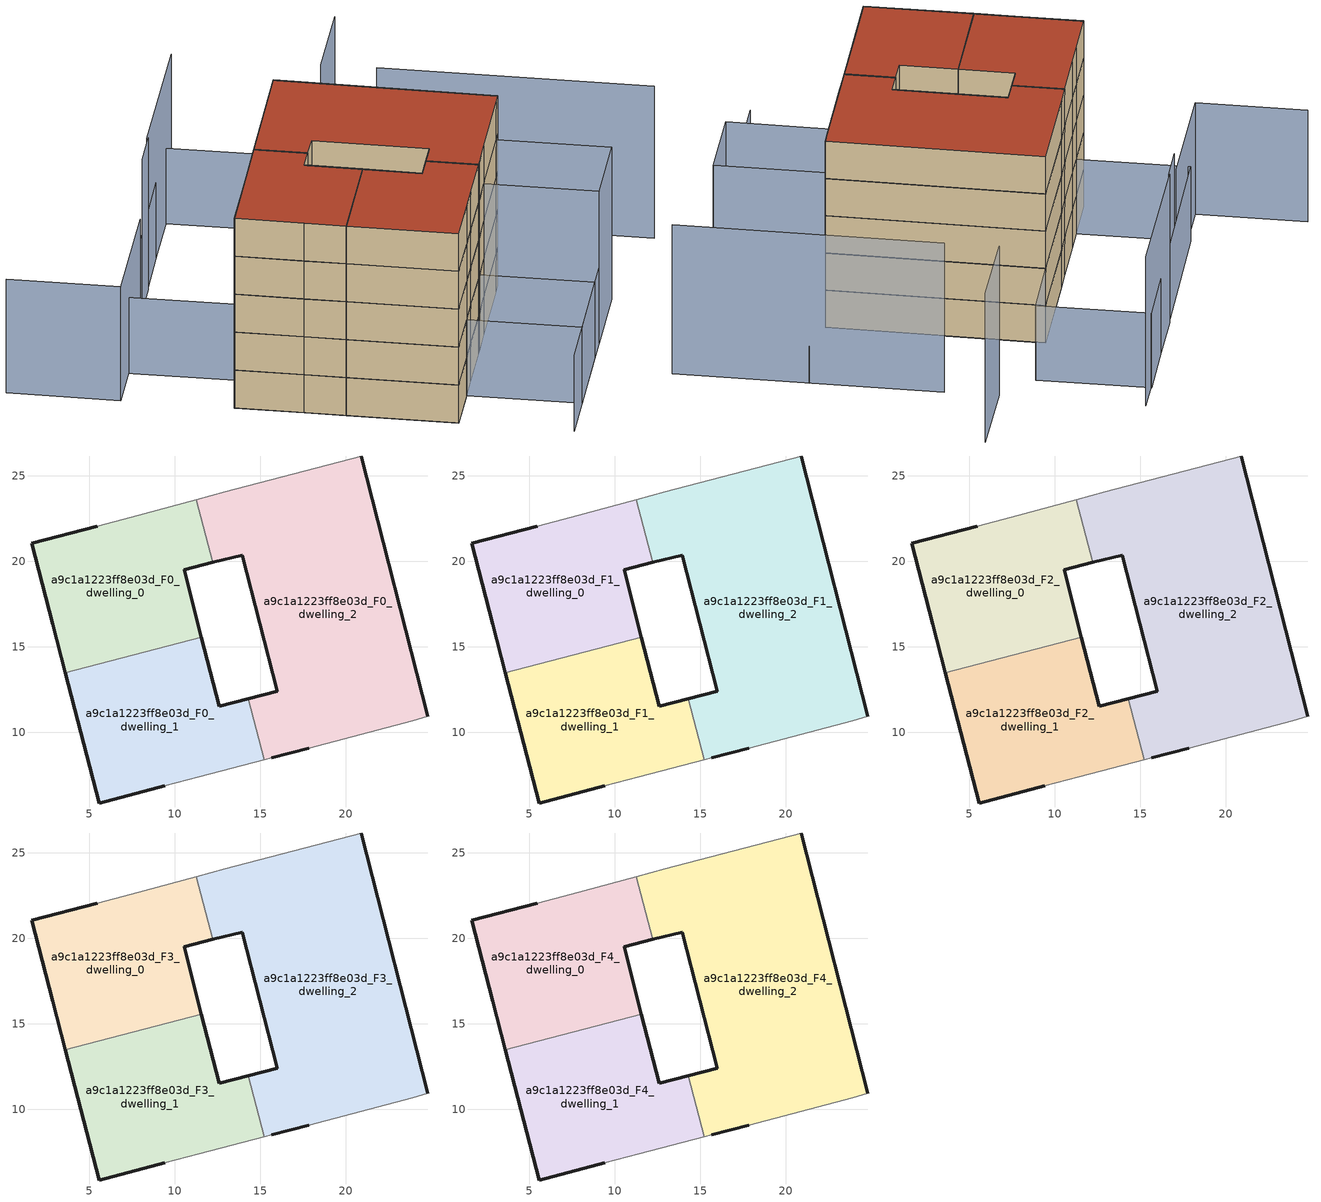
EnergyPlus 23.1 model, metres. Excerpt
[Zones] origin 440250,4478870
a9c1a1223ff8e03d_F0_dwelling_0
 floor ground (EU_floor_Construction): 11.55,15.56 10.54,19.51 12.22,19.93 11.26,23.59 7.46,22.58 5.46,22.05 1.63,21.04 2.86,16.33 3.61,13.48 z0
 wall outside (EU_wall_Construction): 12.22,19.93 10.54,19.51 11.55,15.56 / 3.61,13.48 2.86,16.33 1.63,21.04 5.46,22.05 z0:3
 wall adiabatic (EU_wall_Construction): 5.46,22.05 7.46,22.58 11.26,23.59 z0:3
 wall to a9c1a1223ff8e03d_F0_dwelling_1 (EU_wall_Construction): 11.55,15.56 3.61,13.48 z0:3
 wall to a9c1a1223ff8e03d_F0_dwelling_2 (EU_wall_Construction): 11.26,23.59 12.22,19.93 z0:3
a9c1a1223ff8e03d_F0_dwelling_1
 floor ground (EU_floor_Construction): 15.23,8.4 14.3,11.96 12.59,11.53 11.55,15.56 3.61,13.48 5.6,5.88 9.41,6.89 11.43,7.41 z0
 wall outside (EU_wall_Construction): 9.41,6.89 5.6,5.88 3.61,13.48 / 11.55,15.56 12.59,11.53 14.3,11.96 z0:3
 wall adiabatic (EU_wall_Construction): 15.23,8.4 11.43,7.41 9.41,6.89 z0:3
 wall to a9c1a1223ff8e03d_F0_dwelling_2 (EU_wall_Construction): 14.3,11.96 15.23,8.4 z0:3
a9c1a1223ff8e03d_F0_dwelling_2
 floor ground (EU_floor_Construction): 23.91,10.67 24.79,10.93 20.91,26.14 12.96,24.04 11.26,23.59 12.22,19.93 13.93,20.36 15.98,12.4 14.3,11.96 15.23,8.4 15.67,8.51 17.84,9.08 z0
 wall outside (EU_wall_Construction): 17.84,9.08 15.67,8.51 / 14.3,11.96 15.98,12.4 13.93,20.36 12.22,19.93 / 20.91,26.14 24.79,10.93 z0:3
 wall adiabatic (EU_wall_Construction): 24.79,10.93 23.91,10.67 17.84,9.08 / 15.67,8.51 15.23,8.4 / 11.26,23.59 12.96,24.04 20.91,26.14 z0:3
a9c1a1223ff8e03d_F1_dwelling_0
 floor to a9c1a1223ff8e03d_F0_dwelling_0 (EU_floor_Construction): 11.55,15.56 10.54,19.51 12.22,19.93 11.26,23.59 7.46,22.58 5.46,22.05 1.63,21.04 2.86,16.33 3.61,13.48 z3
 wall outside (EU_wall_Construction): 12.22,19.93 10.54,19.51 11.55,15.56 / 3.61,13.48 2.86,16.33 1.63,21.04 5.46,22.05 z3:6
 wall adiabatic (EU_wall_Construction): 5.46,22.05 7.46,22.58 11.26,23.59 z3:6
 wall to a9c1a1223ff8e03d_F1_dwelling_1 (EU_wall_Construction): 11.55,15.56 3.61,13.48 z3:6
 wall to a9c1a1223ff8e03d_F1_dwelling_2 (EU_wall_Construction): 11.26,23.59 12.22,19.93 z3:6
a9c1a1223ff8e03d_F1_dwelling_1
 floor to a9c1a1223ff8e03d_F0_dwelling_1 (EU_floor_Construction): 15.23,8.4 14.3,11.96 12.59,11.53 11.55,15.56 3.61,13.48 5.6,5.88 9.41,6.89 11.43,7.41 z3
 wall outside (EU_wall_Construction): 9.41,6.89 5.6,5.88 3.61,13.48 / 11.55,15.56 12.59,11.53 14.3,11.96 z3:6
 wall adiabatic (EU_wall_Construction): 15.23,8.4 11.43,7.41 9.41,6.89 z3:6
 wall to a9c1a1223ff8e03d_F1_dwelling_2 (EU_wall_Construction): 14.3,11.96 15.23,8.4 z3:6
a9c1a1223ff8e03d_F1_dwelling_2
 floor to a9c1a1223ff8e03d_F0_dwelling_2 (EU_floor_Construction): 23.91,10.67 24.79,10.93 20.9,26.14 12.96,24.04 11.26,23.59 12.22,19.93 13.93,20.36 15.98,12.4 14.3,11.96 15.23,8.4 15.67,8.51 17.83,9.08 z3
 wall outside (EU_wall_Construction): 17.84,9.08 15.67,8.51 / 14.3,11.96 15.98,12.4 13.93,20.36 12.22,19.93 / 20.91,26.14 24.79,10.93 z3:6
 wall adiabatic (EU_wall_Construction): 24.79,10.93 23.91,10.67 17.84,9.08 / 15.67,8.51 15.23,8.4 / 11.26,23.59 12.96,24.04 20.91,26.14 z3:6
a9c1a1223ff8e03d_F2_dwelling_0
 floor to a9c1a1223ff8e03d_F1_dwelling_0 (EU_floor_Construction): 11.55,15.56 10.54,19.51 12.22,19.93 11.26,23.59 7.46,22.58 5.46,22.05 1.63,21.04 2.86,16.33 3.61,13.48 z6
 wall outside (EU_wall_Construction): 12.22,19.93 10.54,19.51 11.55,15.56 / 3.61,13.48 2.86,16.33 1.63,21.04 5.46,22.05 z6:9
 wall adiabatic (EU_wall_Construction): 5.46,22.05 7.46,22.58 11.26,23.59 z6:9
 wall to a9c1a1223ff8e03d_F2_dwelling_1 (EU_wall_Construction): 11.55,15.56 3.61,13.48 z6:9
 wall to a9c1a1223ff8e03d_F2_dwelling_2 (EU_wall_Construction): 11.26,23.59 12.22,19.93 z6:9
a9c1a1223ff8e03d_F2_dwelling_1
 floor to a9c1a1223ff8e03d_F1_dwelling_1 (EU_floor_Construction): 15.23,8.4 14.3,11.96 12.59,11.53 11.55,15.56 3.61,13.48 5.6,5.88 9.41,6.89 11.43,7.41 z6
 wall outside (EU_wall_Construction): 9.41,6.89 5.6,5.88 3.61,13.48 / 11.55,15.56 12.59,11.53 14.3,11.96 z6:9
 wall adiabatic (EU_wall_Construction): 15.23,8.4 11.43,7.41 9.41,6.89 z6:9
 wall to a9c1a1223ff8e03d_F2_dwelling_2 (EU_wall_Construction): 14.3,11.96 15.23,8.4 z6:9
a9c1a1223ff8e03d_F2_dwelling_2
 floor to a9c1a1223ff8e03d_F1_dwelling_2 (EU_floor_Construction): 23.91,10.67 24.79,10.93 20.9,26.14 12.96,24.04 11.26,23.59 12.22,19.93 13.93,20.36 15.98,12.4 14.3,11.96 15.23,8.4 15.67,8.51 17.83,9.08 z6
 wall outside (EU_wall_Construction): 17.84,9.08 15.67,8.51 / 14.3,11.96 15.98,12.4 13.93,20.36 12.22,19.93 / 20.91,26.14 24.79,10.93 z6:9
 wall adiabatic (EU_wall_Construction): 24.79,10.93 23.91,10.67 17.84,9.08 / 15.67,8.51 15.23,8.4 / 11.26,23.59 12.96,24.04 20.91,26.14 z6:9
a9c1a1223ff8e03d_F3_dwelling_0
 floor to a9c1a1223ff8e03d_F2_dwelling_0 (EU_floor_Construction): 11.55,15.56 10.54,19.51 12.22,19.93 11.26,23.59 7.46,22.58 5.46,22.05 1.63,21.04 2.86,16.33 3.61,13.48 z9
 wall outside (EU_wall_Construction): 12.22,19.93 10.54,19.51 11.55,15.56 / 3.61,13.48 2.86,16.33 1.63,21.04 5.46,22.05 z9:12
 wall adiabatic (EU_wall_Construction): 5.46,22.05 7.46,22.58 11.26,23.59 z9:12
 wall to a9c1a1223ff8e03d_F3_dwelling_1 (EU_wall_Construction): 11.55,15.56 3.61,13.48 z9:12
 wall to a9c1a1223ff8e03d_F3_dwelling_2 (EU_wall_Construction): 11.26,23.59 12.22,19.93 z9:12
a9c1a1223ff8e03d_F3_dwelling_1
 floor to a9c1a1223ff8e03d_F2_dwelling_1 (EU_floor_Construction): 15.23,8.4 14.3,11.96 12.59,11.53 11.55,15.56 3.61,13.48 5.6,5.88 9.41,6.89 11.43,7.41 z9
 wall outside (EU_wall_Construction): 9.41,6.89 5.6,5.88 3.61,13.48 / 11.55,15.56 12.59,11.53 14.3,11.96 z9:12
 wall adiabatic (EU_wall_Construction): 15.23,8.4 11.43,7.41 9.41,6.89 z9:12
 wall to a9c1a1223ff8e03d_F3_dwelling_2 (EU_wall_Construction): 14.3,11.96 15.23,8.4 z9:12
a9c1a1223ff8e03d_F3_dwelling_2
 floor to a9c1a1223ff8e03d_F2_dwelling_2 (EU_floor_Construction): 23.91,10.67 24.79,10.93 20.9,26.14 12.96,24.04 11.26,23.59 12.22,19.93 13.93,20.36 15.98,12.4 14.3,11.96 15.23,8.4 15.67,8.51 17.83,9.08 z9
 wall outside (EU_wall_Construction): 17.84,9.08 15.67,8.51 / 14.3,11.96 15.98,12.4 13.93,20.36 12.22,19.93 / 20.91,26.14 24.79,10.93 z9:12
 wall adiabatic (EU_wall_Construction): 24.79,10.93 23.91,10.67 17.84,9.08 / 15.67,8.51 15.23,8.4 / 11.26,23.59 12.96,24.04 20.91,26.14 z9:12
a9c1a1223ff8e03d_F4_dwelling_0
 floor to a9c1a1223ff8e03d_F3_dwelling_0 (EU_floor_Construction): 11.55,15.56 10.54,19.51 12.22,19.93 11.26,23.59 7.46,22.58 5.46,22.05 1.63,21.04 2.86,16.33 3.61,13.48 z12
 wall outside (EU_wall_Construction): 12.22,19.93 10.54,19.51 11.55,15.56 / 3.61,13.48 2.86,16.33 1.63,21.04 5.46,22.05 z12:15
 wall adiabatic (EU_wall_Construction): 5.46,22.05 7.46,22.58 11.26,23.59 z12:15
 wall to a9c1a1223ff8e03d_F4_dwelling_1 (EU_wall_Construction): 11.55,15.56 3.61,13.48 z12:15
 wall to a9c1a1223ff8e03d_F4_dwelling_2 (EU_wall_Construction): 11.26,23.59 12.22,19.93 z12:15
 roof outside (EU_roof_Construction): 11.26,23.59 12.22,19.93 10.54,19.51 11.55,15.56 3.61,13.48 2.86,16.33 1.63,21.04 5.46,22.05 7.46,22.58 z15
a9c1a1223ff8e03d_F4_dwelling_1
 floor to a9c1a1223ff8e03d_F3_dwelling_1 (EU_floor_Construction): 15.23,8.4 14.3,11.96 12.59,11.53 11.55,15.56 3.61,13.48 5.6,5.88 9.41,6.89 11.43,7.41 z12
 wall outside (EU_wall_Construction): 9.41,6.89 5.6,5.88 3.61,13.48 / 11.55,15.56 12.59,11.53 14.3,11.96 z12:15
 wall adiabatic (EU_wall_Construction): 15.23,8.4 11.43,7.41 9.41,6.89 z12:15
 wall to a9c1a1223ff8e03d_F4_dwelling_2 (EU_wall_Construction): 14.3,11.96 15.23,8.4 z12:15
 roof outside (EU_roof_Construction): 11.55,15.56 12.59,11.53 14.3,11.96 15.23,8.4 11.43,7.41 9.41,6.89 5.6,5.88 3.61,13.48 z15
a9c1a1223ff8e03d_F4_dwelling_2
 floor to a9c1a1223ff8e03d_F3_dwelling_2 (EU_floor_Construction): 23.91,10.67 24.79,10.93 20.9,26.14 12.96,24.04 11.26,23.59 12.22,19.93 13.93,20.36 15.98,12.4 14.3,11.96 15.23,8.4 15.67,8.51 17.83,9.08 z12
 wall outside (EU_wall_Construction): 17.84,9.08 15.67,8.51 / 14.3,11.96 15.98,12.4 13.93,20.36 12.22,19.93 / 20.91,26.14 24.79,10.93 z12:15
 wall adiabatic (EU_wall_Construction): 24.79,10.93 23.91,10.67 17.84,9.08 / 15.67,8.51 15.23,8.4 / 11.26,23.59 12.96,24.04 20.91,26.14 z12:15
 roof outside (EU_roof_Construction): 20.91,26.14 24.79,10.93 23.91,10.67 17.84,9.08 15.67,8.51 15.23,8.4 14.3,11.96 15.98,12.4 13.93,20.36 12.22,19.93 11.26,23.59 12.96,24.04 z15
shading: 7.62,-1.91 26.02,2.92 / 15.66,8.55 17.74,0.74 / 17.74,0.74 11.5,-0.93 / 11.5,-0.93 9.41,6.89 / 9.41,6.89 15.66,8.55 / 26.19,27.57 5.48,21.96 / 5.48,21.96 3.33,29.91 / 3.33,29.91 24.03,35.52 / 24.03,35.52 26.19,27.57 z0:6; 23.9,10.7 32.66,12.98 z0:3; 35.12,3.53 30.23,22.25 / 14.93,33.03 11.99,32.24 / 35.82,27.7 29.14,25.99 / 26.59,36.12 14.86,33.09 / 19.88,1.29 17.83,9.09 / 17.83,9.09 23.94,10.69 / 23.94,10.69 25.99,2.89 / 25.99,2.89 19.88,1.29 z0:12; 9.04,31.17 -0.4,28.7 / -0.4,28.7 -2.42,36.45 z0:9
[Building]
EU S2 Campaign: North Axis=0; Terrain=City; Solar Distribution=FullExterior
[Site:Location]
Madrid: Latitude=40.5; Longitude=-3.5; Time Zone=1; Elevation=609
[SizingPeriod:WeatherFileDays]
AnnualSizingPeriod: Begin Month=1; Begin Day of Month=1; End Month=12; End Day of Month=31; Day of Week for Start Day=Monday; Use Weather File Daylight Saving Period=No; Use Weather File Rain and Snow Indicators=No
[MATERIAL]
EU_InternalMass_Material: Roughness=MediumRough; Thickness=0.1; Conductivity=1; Density=1800; Specific Heat=900; Thermal Absorptance=0.9; Solar Absorptance=0.7; Visible Absorptance=0.7
[MATERIAL:NOMASS] Roughness=MediumRough; Thermal Absorptance=0.9; Solar Absorptance=0.7; Visible Absorptance=0.7
Name | Thermal Resistance
EU_wall_NoMass | 0.459673
EU_roof_NoMass | 0.495815
EU_floor_NoMass | 0.788942
[CONSTRUCTION]
EU_wall_Construction: EU_wall_NoMass
EU_roof_Construction: EU_roof_NoMass
EU_floor_Construction: EU_floor_NoMass
EU_InternalMass_Construction: EU_InternalMass_Material
[ZONE] Type=1; Multiplier=1; Ceiling Height=autocalculate; Floor Area=autocalculate; Part of Total Floor Area=Yes
Name | Volume
a9c1a1223ff8e03d_F0_dwelling_0; a9c1a1223ff8e03d_F1_dwelling_0; a9c1a1223ff8e03d_F2_dwelling_0; a9c1a1223ff8e03d_F3_dwelling_0; a9c1a1223ff8e03d_F4_dwelling_0 | 212.698
a9c1a1223ff8e03d_F0_dwelling_1 | 212.712
a9c1a1223ff8e03d_F1_dwelling_1; a9c1a1223ff8e03d_F2_dwelling_1; a9c1a1223ff8e03d_F3_dwelling_1; a9c1a1223ff8e03d_F4_dwelling_1 | 212.713
a9c1a1223ff8e03d_F0_dwelling_2; a9c1a1223ff8e03d_F1_dwelling_2; a9c1a1223ff8e03d_F2_dwelling_2; a9c1a1223ff8e03d_F3_dwelling_2; a9c1a1223ff8e03d_F4_dwelling_2 | 424.945
[INTERNALMASS] Construction=EU_InternalMass_Construction
Name | Zone or ZoneList | Surface Area
a9c1a1223ff8e03d_F0_dwelling_0_EU_InternalMass | a9c1a1223ff8e03d_F0_dwelling_0 | 70.8994
a9c1a1223ff8e03d_F0_dwelling_1_EU_InternalMass | a9c1a1223ff8e03d_F0_dwelling_1 | 70.9039
a9c1a1223ff8e03d_F0_dwelling_2_EU_InternalMass | a9c1a1223ff8e03d_F0_dwelling_2 | 141.648
a9c1a1223ff8e03d_F1_dwelling_0_EU_InternalMass | a9c1a1223ff8e03d_F1_dwelling_0 | 70.8994
a9c1a1223ff8e03d_F1_dwelling_1_EU_InternalMass | a9c1a1223ff8e03d_F1_dwelling_1 | 70.9039
a9c1a1223ff8e03d_F1_dwelling_2_EU_InternalMass | a9c1a1223ff8e03d_F1_dwelling_2 | 141.648
a9c1a1223ff8e03d_F2_dwelling_0_EU_InternalMass | a9c1a1223ff8e03d_F2_dwelling_0 | 70.8994
a9c1a1223ff8e03d_F2_dwelling_1_EU_InternalMass | a9c1a1223ff8e03d_F2_dwelling_1 | 70.9039
a9c1a1223ff8e03d_F2_dwelling_2_EU_InternalMass | a9c1a1223ff8e03d_F2_dwelling_2 | 141.648
a9c1a1223ff8e03d_F3_dwelling_0_EU_InternalMass | a9c1a1223ff8e03d_F3_dwelling_0 | 70.8994
a9c1a1223ff8e03d_F3_dwelling_1_EU_InternalMass | a9c1a1223ff8e03d_F3_dwelling_1 | 70.9039
a9c1a1223ff8e03d_F3_dwelling_2_EU_InternalMass | a9c1a1223ff8e03d_F3_dwelling_2 | 141.648
a9c1a1223ff8e03d_F4_dwelling_0_EU_InternalMass | a9c1a1223ff8e03d_F4_dwelling_0 | 70.8994
a9c1a1223ff8e03d_F4_dwelling_1_EU_InternalMass | a9c1a1223ff8e03d_F4_dwelling_1 | 70.9039
a9c1a1223ff8e03d_F4_dwelling_2_EU_InternalMass | a9c1a1223ff8e03d_F4_dwelling_2 | 141.648
[OTHEREQUIPMENT] Fuel Type=Electricity; Design Level Calculation Method=Watts/Area; Power per Zone Floor Area=1; Fraction Latent=0; Fraction Radiant=0; Fraction Lost=0; Carbon Dioxide Generation Rate=0; EndUse Subcategory=EU_Step8_InternalGains
Name | Zone or ZoneList or Space or SpaceList | Schedule
EU_Step8_InternalGain_a9c1a1223ff8e03d_F0_dwelling_0_f000 | a9c1a1223ff8e03d_F0_dwelling_0 | EU_Step8_GainSchedule_a9c1a1223ff8e03d_F0_dwelling_0_f000
EU_Step8_InternalGain_a9c1a1223ff8e03d_F0_dwelling_1_f000 | a9c1a1223ff8e03d_F0_dwelling_1 | EU_Step8_GainSchedule_a9c1a1223ff8e03d_F0_dwelling_1_f000
EU_Step8_InternalGain_a9c1a1223ff8e03d_F0_dwelling_2_f000 | a9c1a1223ff8e03d_F0_dwelling_2 | EU_Step8_GainSchedule_a9c1a1223ff8e03d_F0_dwelling_2_f000
EU_Step8_InternalGain_a9c1a1223ff8e03d_F1_dwelling_0_f000 | a9c1a1223ff8e03d_F1_dwelling_0 | EU_Step8_GainSchedule_a9c1a1223ff8e03d_F1_dwelling_0_f000
EU_Step8_InternalGain_a9c1a1223ff8e03d_F1_dwelling_1_f000 | a9c1a1223ff8e03d_F1_dwelling_1 | EU_Step8_GainSchedule_a9c1a1223ff8e03d_F1_dwelling_1_f000
EU_Step8_InternalGain_a9c1a1223ff8e03d_F1_dwelling_2_f000 | a9c1a1223ff8e03d_F1_dwelling_2 | EU_Step8_GainSchedule_a9c1a1223ff8e03d_F1_dwelling_2_f000
EU_Step8_InternalGain_a9c1a1223ff8e03d_F2_dwelling_0_f000 | a9c1a1223ff8e03d_F2_dwelling_0 | EU_Step8_GainSchedule_a9c1a1223ff8e03d_F2_dwelling_0_f000
EU_Step8_InternalGain_a9c1a1223ff8e03d_F2_dwelling_1_f000 | a9c1a1223ff8e03d_F2_dwelling_1 | EU_Step8_GainSchedule_a9c1a1223ff8e03d_F2_dwelling_1_f000
EU_Step8_InternalGain_a9c1a1223ff8e03d_F2_dwelling_2_f000 | a9c1a1223ff8e03d_F2_dwelling_2 | EU_Step8_GainSchedule_a9c1a1223ff8e03d_F2_dwelling_2_f000
EU_Step8_InternalGain_a9c1a1223ff8e03d_F3_dwelling_0_f000 | a9c1a1223ff8e03d_F3_dwelling_0 | EU_Step8_GainSchedule_a9c1a1223ff8e03d_F3_dwelling_0_f000
EU_Step8_InternalGain_a9c1a1223ff8e03d_F3_dwelling_1_f000 | a9c1a1223ff8e03d_F3_dwelling_1 | EU_Step8_GainSchedule_a9c1a1223ff8e03d_F3_dwelling_1_f000
EU_Step8_InternalGain_a9c1a1223ff8e03d_F3_dwelling_2_f000 | a9c1a1223ff8e03d_F3_dwelling_2 | EU_Step8_GainSchedule_a9c1a1223ff8e03d_F3_dwelling_2_f000
EU_Step8_InternalGain_a9c1a1223ff8e03d_F4_dwelling_0_f000 | a9c1a1223ff8e03d_F4_dwelling_0 | EU_Step8_GainSchedule_a9c1a1223ff8e03d_F4_dwelling_0_f000
EU_Step8_InternalGain_a9c1a1223ff8e03d_F4_dwelling_1_f000 | a9c1a1223ff8e03d_F4_dwelling_1 | EU_Step8_GainSchedule_a9c1a1223ff8e03d_F4_dwelling_1_f000
EU_Step8_InternalGain_a9c1a1223ff8e03d_F4_dwelling_2_f000 | a9c1a1223ff8e03d_F4_dwelling_2 | EU_Step8_GainSchedule_a9c1a1223ff8e03d_F4_dwelling_2_f000
[ZONEVENTILATION:DESIGNFLOWRATE] Schedule=EU_AlwaysOn; Design Flow Rate Calculation Method=AirChanges/Hour; Air Changes per Hour=0.719161; Ventilation Type=Natural; Fan Pressure Rise=0; Fan Total Efficiency=1; Constant Term Coefficient=1; Temperature Term Coefficient=0; Velocity Term Coefficient=0; Velocity Squared Term Coefficient=0; Minimum Indoor Temperature=-100; Maximum Indoor Temperature=100; Delta Temperature=-100; Minimum Outdoor Temperature=-100; Maximum Outdoor Temperature=100; Maximum Wind Speed=40
Name | Zone or ZoneList or Space or SpaceList
EU_ConstantAir_a9c1a1223ff8e03d_F0_dwelling_0 | a9c1a1223ff8e03d_F0_dwelling_0
EU_ConstantAir_a9c1a1223ff8e03d_F0_dwelling_1 | a9c1a1223ff8e03d_F0_dwelling_1
EU_ConstantAir_a9c1a1223ff8e03d_F0_dwelling_2 | a9c1a1223ff8e03d_F0_dwelling_2
EU_ConstantAir_a9c1a1223ff8e03d_F1_dwelling_0 | a9c1a1223ff8e03d_F1_dwelling_0
EU_ConstantAir_a9c1a1223ff8e03d_F1_dwelling_1 | a9c1a1223ff8e03d_F1_dwelling_1
EU_ConstantAir_a9c1a1223ff8e03d_F1_dwelling_2 | a9c1a1223ff8e03d_F1_dwelling_2
EU_ConstantAir_a9c1a1223ff8e03d_F2_dwelling_0 | a9c1a1223ff8e03d_F2_dwelling_0
EU_ConstantAir_a9c1a1223ff8e03d_F2_dwelling_1 | a9c1a1223ff8e03d_F2_dwelling_1
EU_ConstantAir_a9c1a1223ff8e03d_F2_dwelling_2 | a9c1a1223ff8e03d_F2_dwelling_2
EU_ConstantAir_a9c1a1223ff8e03d_F3_dwelling_0 | a9c1a1223ff8e03d_F3_dwelling_0
EU_ConstantAir_a9c1a1223ff8e03d_F3_dwelling_1 | a9c1a1223ff8e03d_F3_dwelling_1
EU_ConstantAir_a9c1a1223ff8e03d_F3_dwelling_2 | a9c1a1223ff8e03d_F3_dwelling_2
EU_ConstantAir_a9c1a1223ff8e03d_F4_dwelling_0 | a9c1a1223ff8e03d_F4_dwelling_0
EU_ConstantAir_a9c1a1223ff8e03d_F4_dwelling_1 | a9c1a1223ff8e03d_F4_dwelling_1
EU_ConstantAir_a9c1a1223ff8e03d_F4_dwelling_2 | a9c1a1223ff8e03d_F4_dwelling_2
[HVACTEMPLATE:THERMOSTAT] Constant Heating Setpoint=20; Constant Cooling Setpoint=50
EU_HeatOnly_a9c1a1223ff8e03d_F0_dwelling_0; EU_HeatOnly_a9c1a1223ff8e03d_F0_dwelling_1; EU_HeatOnly_a9c1a1223ff8e03d_F0_dwelling_2; EU_HeatOnly_a9c1a1223ff8e03d_F1_dwelling_0; EU_HeatOnly_a9c1a1223ff8e03d_F1_dwelling_1; EU_HeatOnly_a9c1a1223ff8e03d_F1_dwelling_2; EU_HeatOnly_a9c1a1223ff8e03d_F2_dwelling_0; EU_HeatOnly_a9c1a1223ff8e03d_F2_dwelling_1; EU_HeatOnly_a9c1a1223ff8e03d_F2_dwelling_2; EU_HeatOnly_a9c1a1223ff8e03d_F3_dwelling_0; EU_HeatOnly_a9c1a1223ff8e03d_F3_dwelling_1; EU_HeatOnly_a9c1a1223ff8e03d_F3_dwelling_2; EU_HeatOnly_a9c1a1223ff8e03d_F4_dwelling_0; EU_HeatOnly_a9c1a1223ff8e03d_F4_dwelling_1; EU_HeatOnly_a9c1a1223ff8e03d_F4_dwelling_2
[HVACTEMPLATE:ZONE:IDEALLOADSAIRSYSTEM] System Availability Schedule=EU_AlwaysOn; Maximum Heating Supply Air Temperature=50; Minimum Cooling Supply Air Temperature=13; Maximum Heating Supply Air Humidity Ratio=0.0156; Minimum Cooling Supply Air Humidity Ratio=0.0077; Heating Limit=NoLimit; Cooling Limit=NoLimit; Heating Availability Schedule=EU_AlwaysOn; Cooling Availability Schedule=EU_CoolingOff; Dehumidification Control Type=ConstantSensibleHeatRatio; Cooling Sensible Heat Ratio=0.7; Dehumidification Setpoint=60; Humidification Control Type=None; Humidification Setpoint=30; Outdoor Air Method=None; Outdoor Air Flow Rate per Person=0.00944; Outdoor Air Flow Rate per Zone Floor Area=0; Outdoor Air Flow Rate per Zone=0; Demand Controlled Ventilation Type=None; Outdoor Air Economizer Type=NoEconomizer; Heat Recovery Type=None; Sensible Heat Recovery Effectiveness=0.7; Latent Heat Recovery Effectiveness=0.65
Name | Template Thermostat
a9c1a1223ff8e03d_F0_dwelling_0 | EU_HeatOnly_a9c1a1223ff8e03d_F0_dwelling_0
a9c1a1223ff8e03d_F0_dwelling_1 | EU_HeatOnly_a9c1a1223ff8e03d_F0_dwelling_1
a9c1a1223ff8e03d_F0_dwelling_2 | EU_HeatOnly_a9c1a1223ff8e03d_F0_dwelling_2
a9c1a1223ff8e03d_F1_dwelling_0 | EU_HeatOnly_a9c1a1223ff8e03d_F1_dwelling_0
a9c1a1223ff8e03d_F1_dwelling_1 | EU_HeatOnly_a9c1a1223ff8e03d_F1_dwelling_1
a9c1a1223ff8e03d_F1_dwelling_2 | EU_HeatOnly_a9c1a1223ff8e03d_F1_dwelling_2
a9c1a1223ff8e03d_F2_dwelling_0 | EU_HeatOnly_a9c1a1223ff8e03d_F2_dwelling_0
a9c1a1223ff8e03d_F2_dwelling_1 | EU_HeatOnly_a9c1a1223ff8e03d_F2_dwelling_1
a9c1a1223ff8e03d_F2_dwelling_2 | EU_HeatOnly_a9c1a1223ff8e03d_F2_dwelling_2
a9c1a1223ff8e03d_F3_dwelling_0 | EU_HeatOnly_a9c1a1223ff8e03d_F3_dwelling_0
a9c1a1223ff8e03d_F3_dwelling_1 | EU_HeatOnly_a9c1a1223ff8e03d_F3_dwelling_1
a9c1a1223ff8e03d_F3_dwelling_2 | EU_HeatOnly_a9c1a1223ff8e03d_F3_dwelling_2
a9c1a1223ff8e03d_F4_dwelling_0 | EU_HeatOnly_a9c1a1223ff8e03d_F4_dwelling_0
a9c1a1223ff8e03d_F4_dwelling_1 | EU_HeatOnly_a9c1a1223ff8e03d_F4_dwelling_1
a9c1a1223ff8e03d_F4_dwelling_2 | EU_HeatOnly_a9c1a1223ff8e03d_F4_dwelling_2
[SIZING:ZONE] Zone Cooling Design Supply Air Temperature Input Method=SupplyAirTemperature; Zone Cooling Design Supply Air Temperature=13; Zone Heating Design Supply Air Temperature Input Method=SupplyAirTemperature; Zone Heating Design Supply Air Temperature=50; Zone Cooling Design Supply Air Humidity Ratio=0.008; Zone Heating Design Supply Air Humidity Ratio=0.008; Cooling Design Air Flow Method=DesignDay; Cooling Design Air Flow Rate=0; Cooling Minimum Air Flow per Zone Floor Area=0.000762; Cooling Minimum Air Flow=0; Cooling Minimum Air Flow Fraction=0.2; Heating Design Air Flow Method=DesignDay; Heating Design Air Flow Rate=0; Heating Maximum Air Flow per Zone Floor Area=0.002032; Heating Maximum Air Flow=0.141576; Heating Maximum Air Flow Fraction=0.3; Account for Dedicated Outdoor Air System=No; Dedicated Outdoor Air System Control Strategy=NeutralSupplyAir; Dedicated Outdoor Air Low Setpoint Temperature for Design=autosize; Dedicated Outdoor Air High Setpoint Temperature for Design=autosize; Zone Load Sizing Method=Sensible Load Only No Latent Load; Zone Latent Cooling Design Supply Air Humidity Ratio Input Method=HumidityRatioDifference; Zone Cooling Design Supply Air Humidity Ratio Difference=0.005; Zone Latent Heating Design Supply Air Humidity Ratio Input Method=HumidityRatioDifference; Zone Humidification Design Supply Air Humidity Ratio Difference=0.005
a9c1a1223ff8e03d_F0_dwelling_0; a9c1a1223ff8e03d_F0_dwelling_1; a9c1a1223ff8e03d_F0_dwelling_2; a9c1a1223ff8e03d_F1_dwelling_0; a9c1a1223ff8e03d_F1_dwelling_1; a9c1a1223ff8e03d_F1_dwelling_2; a9c1a1223ff8e03d_F2_dwelling_0; a9c1a1223ff8e03d_F2_dwelling_1; a9c1a1223ff8e03d_F2_dwelling_2; a9c1a1223ff8e03d_F3_dwelling_0; a9c1a1223ff8e03d_F3_dwelling_1; a9c1a1223ff8e03d_F3_dwelling_2; a9c1a1223ff8e03d_F4_dwelling_0; a9c1a1223ff8e03d_F4_dwelling_1; a9c1a1223ff8e03d_F4_dwelling_2
[SCHEDULE:CONSTANT]
Name | Hourly Value
EU_AlwaysOn | 1
EU_CoolingOff | 0
[SCHEDULE:FILE] Column Number=1; Rows to Skip at Top=0; Number of Hours of Data=8760; Column Separator=Comma; Interpolate to Timestep=No; Minutes per Item=60; Adjust Schedule for Daylight Savings=Yes
Name | File
EU_Step8_GainSchedule_a9c1a1223ff8e03d_F0_dwelling_0_f000 | ../../schedules/a9c1a1223ff8e03d/a9c1a1223ff8e03d_F0_dwelling_0_f000_gain.csv
EU_Step8_GainSchedule_a9c1a1223ff8e03d_F0_dwelling_1_f000 | ../../schedules/a9c1a1223ff8e03d/a9c1a1223ff8e03d_F0_dwelling_1_f000_gain.csv
EU_Step8_GainSchedule_a9c1a1223ff8e03d_F0_dwelling_2_f000 | ../../schedules/a9c1a1223ff8e03d/a9c1a1223ff8e03d_F0_dwelling_2_f000_gain.csv
EU_Step8_GainSchedule_a9c1a1223ff8e03d_F1_dwelling_0_f000 | ../../schedules/a9c1a1223ff8e03d/a9c1a1223ff8e03d_F1_dwelling_0_f000_gain.csv
EU_Step8_GainSchedule_a9c1a1223ff8e03d_F1_dwelling_1_f000 | ../../schedules/a9c1a1223ff8e03d/a9c1a1223ff8e03d_F1_dwelling_1_f000_gain.csv
EU_Step8_GainSchedule_a9c1a1223ff8e03d_F1_dwelling_2_f000 | ../../schedules/a9c1a1223ff8e03d/a9c1a1223ff8e03d_F1_dwelling_2_f000_gain.csv
EU_Step8_GainSchedule_a9c1a1223ff8e03d_F2_dwelling_0_f000 | ../../schedules/a9c1a1223ff8e03d/a9c1a1223ff8e03d_F2_dwelling_0_f000_gain.csv
EU_Step8_GainSchedule_a9c1a1223ff8e03d_F2_dwelling_1_f000 | ../../schedules/a9c1a1223ff8e03d/a9c1a1223ff8e03d_F2_dwelling_1_f000_gain.csv
EU_Step8_GainSchedule_a9c1a1223ff8e03d_F2_dwelling_2_f000 | ../../schedules/a9c1a1223ff8e03d/a9c1a1223ff8e03d_F2_dwelling_2_f000_gain.csv
EU_Step8_GainSchedule_a9c1a1223ff8e03d_F3_dwelling_0_f000 | ../../schedules/a9c1a1223ff8e03d/a9c1a1223ff8e03d_F3_dwelling_0_f000_gain.csv
EU_Step8_GainSchedule_a9c1a1223ff8e03d_F3_dwelling_1_f000 | ../../schedules/a9c1a1223ff8e03d/a9c1a1223ff8e03d_F3_dwelling_1_f000_gain.csv
EU_Step8_GainSchedule_a9c1a1223ff8e03d_F3_dwelling_2_f000 | ../../schedules/a9c1a1223ff8e03d/a9c1a1223ff8e03d_F3_dwelling_2_f000_gain.csv
EU_Step8_GainSchedule_a9c1a1223ff8e03d_F4_dwelling_0_f000 | ../../schedules/a9c1a1223ff8e03d/a9c1a1223ff8e03d_F4_dwelling_0_f000_gain.csv
EU_Step8_GainSchedule_a9c1a1223ff8e03d_F4_dwelling_1_f000 | ../../schedules/a9c1a1223ff8e03d/a9c1a1223ff8e03d_F4_dwelling_1_f000_gain.csv
EU_Step8_GainSchedule_a9c1a1223ff8e03d_F4_dwelling_2_f000 | ../../schedules/a9c1a1223ff8e03d/a9c1a1223ff8e03d_F4_dwelling_2_f000_gain.csv
